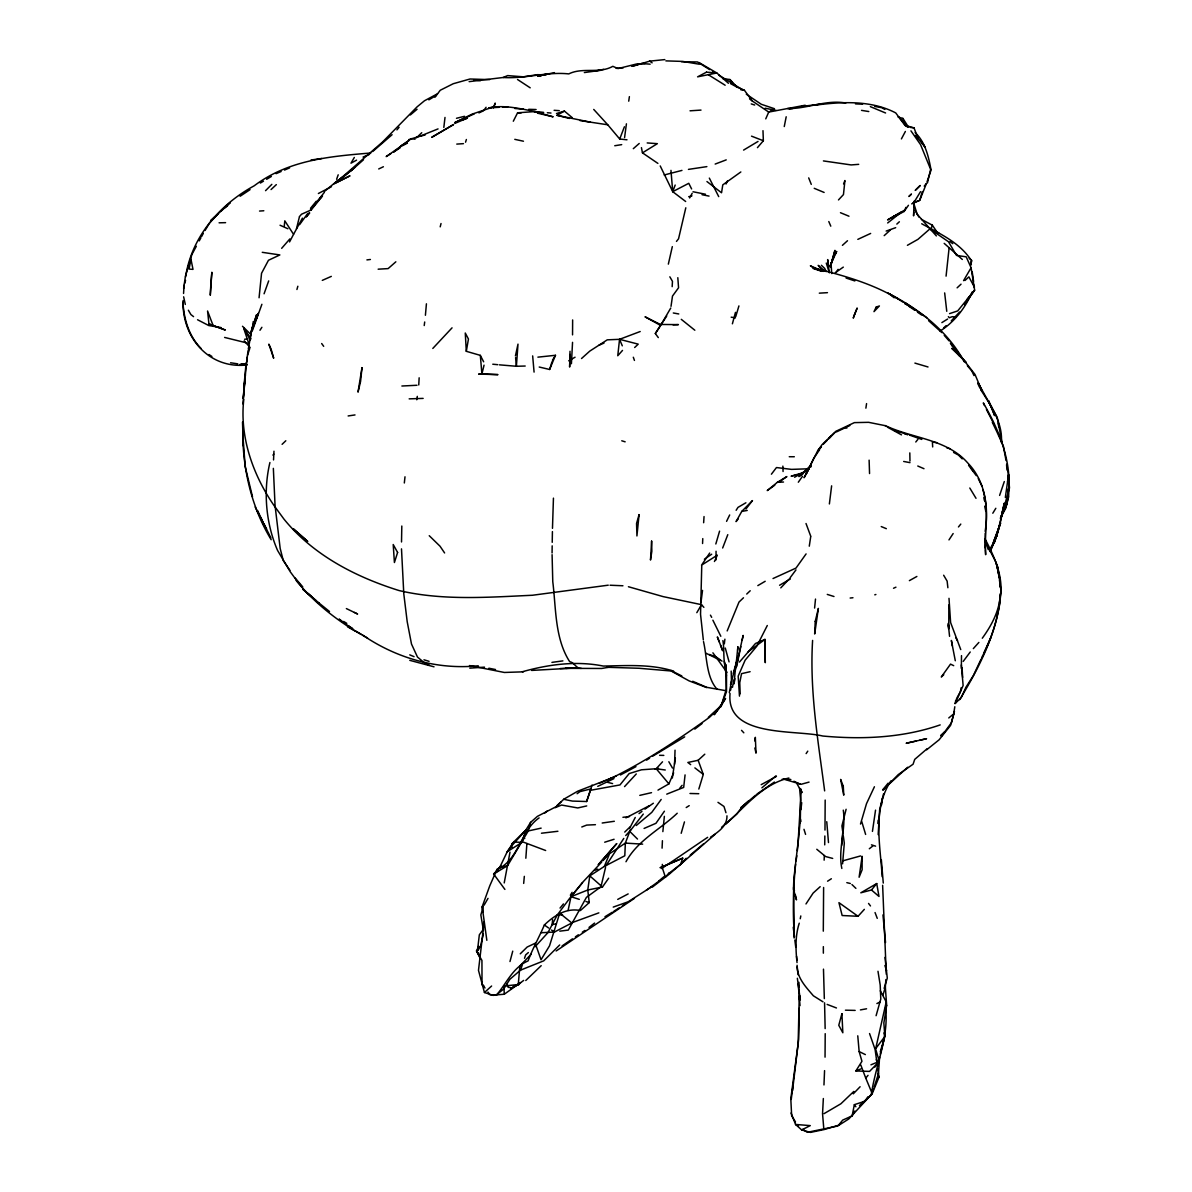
<?xml version="1.0" encoding="UTF-8"?>
<svg xmlns="http://www.w3.org/2000/svg" width="1192" height="1192" viewBox="0 0 1192 1192"><rect width="100%" height="100%" fill="white"/><g stroke="black" fill="none" stroke-linecap="round" stroke-linejoin="round"><path stroke-width="1.5" d="M271.18 539.723C250.275 505.304 241.648 464.418 242.855 424.367M823.344 946.642L823.359 953.168M841.835 868.461C837.782 849.211 846.201 829.781 843.28 810.158M948.832 604.895L948.787 628.497L948.281 623.341M242.825 438.269L242.84 435.199M401.495 548.871L403.79 593.84L407.202 621.702L411.493 644.038L417.483 657.06L425.544 663.765L429.001 664.913M401.525 541.958L401.808 526.03M511.919 847.393L511.949 843.698L514.914 841.746M716.005 559.927L716.064 551.24M273.355 468.367L275.054 505.572L280.195 548.558L283.264 560.538L289.924 570.327M552.075 552.969L552.179 545.861M552.477 528.324L553.446 498.137M825.043 1057.155L825.207 1033.673M799.236 996.497L798.148 1043.551L790.803 1098.815L791.652 1115.712L795.481 1121.866M824.715 844.875L824.849 835.979M800.264 823.225L800.666 800.353L799.549 787.927M824.983 830.079L825.177 800.056M552.224 542.315L552.418 531.602M572.637 319.948L572.547 334.863M914.1 207.199L914.204 202.253M794.453 937.15C792.606 913.027 793.172 888.368 795.6 864.274M812.601 640.417C809.502 691.017 818.144 741.007 824.641 790.892M273.534 459.933L273.966 451.217M1000.982 592.201C1001.995 572.89 993.606 555.308 984.935 538.68M570.014 351.282L569.627 367.047L570.104 354.441M1001.399 442.47C1002.844 422.445 990.835 405.697 980.673 389.605M799.221 1008.283L798.685 1039.186L792.531 1090.576M799.445 999.179L799.534 995.543L799.698 998.911M702.565 543.507L702.773 538.605M259.066 297.776L261.555 273.266L268.468 260.273L279.852 254.939L262.255 252.317M823.612 887.504L823.299 931.161M572.547 342.342L571.415 363.709M674.553 764.236L675.044 750.185M801.024 793.425L798.148 841.552L793.857 878.653L793.455 889.277L796.479 899.886L795.258 894.536M914.115 201.15L913.564 215.856L913.817 212.355M824.134 860.162L824.328 855.543M823.97 1084.943L824.566 1070.625M662.082 848.153L662.424 840.718M984.979 548.171C985.635 528.712 988.675 508.686 982.893 489.688M703.638 522.722L704.04 516.568M823.344 1098.532L822.554 1113.701L823.806 1128.958M418.75 384.956L419.152 377.804M672.169 286.661L672.467 281.372L669.844 276.812M662.856 831.614L664.361 816.356M961.363 668.429L961.497 655.63M242.945 403.954L246.088 366.808M878.176 834.594L879.636 809.741L883.555 793.798M701.745 565.932L700.538 614.297L703.325 639.925M800.935 809.711L801.724 802.663M183.553 293.455L184.104 285.156M252.972 325.207L253.211 321.661M879.577 1057.095L878.474 1073.754L874.228 1086.717M243.794 399.424C239.443 437.002 253.106 475.34 274.324 505.959L283.934 519.071C313.064 555.055 355.499 576.913 398.992 590.532C442.694 600.813 488.035 597.267 532.466 595.255L608.233 585.183M737.639 650.296L737.893 646.66L735.747 667.743M525.836 858.225L526.894 843.549M404.326 482.983L404.997 476.8M425.41 315.269L426.423 303.811M800.383 819.455L797.359 850.567M882.974 995.096L885.343 987.11L885.865 979.571M886.282 974.222L882.631 885.313M841.701 845.381L843.251 826.131M859.462 1105.595L871.307 1094.718C875.33 1065.752 889.038 1037.815 885.596 1007.851M842.58 863.857L844.308 843.176L843.355 836.263M946.076 276.142L949.1 247.966M243.943 386.58L246.103 362.904M523.675 883.421L524.331 876.358M877.848 823.493L878.161 820.185M552.626 919.717L552.12 924.724L555.561 923.904M1007.24 497.898L1006.51 505.095L1000.982 516.672M1007.791 492.519L1008.149 488.914L1008.715 496.677L1006.51 505.095C1015.018 469.484 1001.086 433.411 983.311 402.911L984.458 405.518M284.262 226.137L284.799 220.833L293.56 234.332L289.552 241.931M814.598 608.054L815.507 599.069M477.515 950.218L479.333 934.811L483.46 929.238M640.193 331.525L619.542 339.318L617.769 355.738L622.507 350.418M685.072 774.904L683.672 787.435L666.745 794.14M443.826 127.44L445.003 117.442M246.52 363.217L248.04 350.671M724.334 643.859L724.9 639.165M829.379 503.948L831.629 485.844M881.558 804.943L882.393 798.312M985.158 531.349C988.913 507.479 985.277 480.927 967.889 463.122C946.94 438.984 912.819 438.611 885.611 425.738L885.045 425.633M791.235 1099.426L792.769 1087.387M999.477 602.705L1001.027 590.755L999.432 580.102M700.956 602.645L702.535 590.398M246.64 362.293L247.34 356.915M1007.166 498.792L1005.959 507.911L1000.297 518.237M1007.881 493.339L1008.357 489.688L1007.702 493.13M672.318 778.018L675.357 758.023M424.218 325.55L424.695 321.989M624.578 137.557L626.426 123.819M796.077 860.862L796.807 855.737M643.278 814.076L629.763 831.405L625.353 843.102L624.802 855.767L604.359 866.405L589.787 875.867L587.775 889.992L589.25 902.567L580.385 910.554C566.215 907.663 554.071 915.65 544.357 924.992C539.261 937.136 532.601 948.43 528.116 960.871C512.888 967.457 506.689 983.013 496.692 994.858L493.19 995.38L484.444 992.504L478.484 970.362L484.205 921.639M954.807 706.737L953.689 713.919L948.758 717.957M955.746 700.062L955.284 703.399L963.121 685.534L961.363 664.913M1007.583 481.598L1008.581 474.535L1005.348 497.466M1001.027 590.755C999.298 614.163 992.698 636.871 981.701 657.582M496.692 994.858L504.276 994.232L503.903 986.067L518.282 984.518L519.861 965.952L531.111 954.3M628.735 101.171L629.391 96.641M671.022 306.314L672.497 296.063L678.561 287.764L677.816 277.691M872.44 831.39L875.539 810.143M183.613 288.479L185.43 276.186L191.972 254.298L196.337 246.252M865.884 408.171L866.569 403.596M734.853 678.665L734.063 683.85L735.255 670.589L743.138 635.41L742.169 640.193M736.671 666.596L740.798 646.6M809.279 546.174L810.739 536.504M416.768 399.767L417.289 396.37M885.313 986.693L886.654 1005.333L883.853 1022.959L884.866 1036.459L880.262 1054.13M504.216 882.929L509.997 852.146M732.484 687.322L733.661 680.2M466.31 351.312L468.441 339.035L465.267 333.015L466.31 351.312L480.316 355.365L483.639 361.802M733.274 673.301L738.057 656.419M730.04 693.476C725.764 737.967 795.034 729.385 822.718 736.015C861.965 739.681 902.702 737.908 940.19 724.9M730.622 690.183L731.203 686.875M754.7 740.917L755.341 737.327L756.011 753.15L754.834 747.98M248.294 349.152L252.287 327.219L256.578 314.807L253.926 324.09M784.262 126.546L786.198 116.771M961.124 687.814L960.409 691.643L956.52 698.661M1000.312 599.814C995.409 635.917 978.423 668.906 959.679 699.63M791.041 1112.985L795.556 1124.443L801.665 1129.927L810.471 1132.4L824.253 1129.539L838.468 1125.248L842.714 1120.093L852.131 1115.876L854.336 1104.671L865.124 1101.17L867.851 1096.834M989.986 550.495C998.717 536.281 1000.863 519.19 1004.275 503.158L1000.669 519.176L1009.49 487.915L1007.97 470.706M250.141 337.962L252.287 327.219L250.424 334.743M800.249 918.734L800.801 915.948M729.295 692.612L731.471 681.884M1003.828 506.928L996.631 536.117L989.703 551.479M672.318 246.625L668.34 264.132M568.077 910.479L570.998 896.697L582.515 882.661M515.436 355.901L517.998 344.13L516.389 366.272L499.433 364.841M727.18 630.926L739.01 602.049L743.48 597.773M185.579 276.976C191.54 237.014 219.447 204.8 254.164 185.818C288.598 159.922 329.394 156.435 370.846 152.993M726.956 815.82C727.269 826.145 718.031 832.061 710.507 837.216M1006.957 470.035L1006.569 464.701M483.401 933.753L480.644 945.658L478.156 950.322M511.159 847.125L511.949 843.698M734.466 671.722L736.641 662.409L730.487 684.789M927.436 182.942L930.624 169.324L920.567 144.649L910.941 130.852M605.536 867.493L600.947 886.774L586.434 897.352L568.286 930.088L559.793 931.161M735.732 316.61L738.921 305.912M296.48 228.819L299.401 216.87M484.041 365.169L481.911 373.93L478.648 374.079L497.973 374.631L481.911 373.93L480.316 355.365M440.206 226.838L441.025 223.53M685.802 207.795L678.546 238.787L676.475 241.395M846.111 809.264L841.924 825.907L842.64 831.077M509.982 961.542L512.739 951.142M954.464 711.252L951.484 722.665L941.442 736.284M799.251 923.189C795.153 935.839 795.615 949.488 797.031 962.585M830.392 267.395L834.936 250.35L831.763 261.421M732.395 323.807L735.479 312.364M504.901 889.411L493.637 874.004L507.568 865.675L528.25 830.958L530.589 822.361L537.398 816.371L556.277 806.611L563.682 799.281L577.792 791.16L612.822 777.586M876.09 1015.703L880.784 999.06L880.203 985.024L877.982 971.286M296.927 289.507L297.851 286.244M520.263 953.809L527.177 947.029L535.208 943.23L541.034 959.739L549.542 945.792L559.718 913.147L571.802 922.981L554.399 932.055L541.332 932.725M953.704 714.291L950.546 725.436L939.102 739.815L926.646 749.798M681.183 833.297L684.461 821.899M715.826 543.984L719.581 531.14M922.295 191.569L919.732 200.33L911.686 203.877M483.311 906.561L480.838 914.949L483.445 930.416M860.505 824.059L866.509 803.661L874.421 786.75M880.292 1051.776L884.136 1038.888M994.456 542.479L1000.282 523.303M698.825 789.059L703.295 774.383L698.154 760.287L704.8 754.193M539.216 367.032L549.631 369.475L551.985 361.817M497.883 870.95L493.637 874.004L499.597 867.672L507.256 851.699L522.007 842.357L525.761 830.198L530.589 822.361M184.596 283.577L185.579 280.403M884.121 988.362L887.295 978.125L884.971 957.399M465.55 142.191L466.385 139.494M970.824 263.983L971.897 260.646L969.156 258.157M999.611 495.41L1004.305 481.553M247.578 355.112L249.694 348.66M563.682 799.281L572.354 801.084L586.628 801.516L592.022 785.081M921.416 219.358L932.338 225.169L930.848 229.624L948.489 241.738L956.535 255.431L966.205 256.816L971.093 267.753L974.639 290.163L964.552 304.69M487.96 992.072L489.942 994.798L496.557 994.769L503.724 988.958L509.863 979.288L520.517 970.139L522.23 965.058M524.51 958.293L525.657 954.911L528.369 952.557M256.578 318.383L258.351 313.228L250.916 332.955M252.466 330.437L261.897 304.288M586.628 801.516L590.502 790.296L619.974 784.932L629.182 773.563L641.49 769.794L656.226 768.736L665.27 770.002M927.048 181.735L931.071 170.098C928.613 156.793 925.335 142.101 915.128 132.58M830.288 266.367L832.508 259.945M668.682 873.498L680.528 864.483L682.733 858.166L660.293 867.657L682.733 858.166M336.621 179.262L338.2 174.807M474.282 113.881L454.793 122.627L472.017 114.164L493.905 106.759L495.202 103.078L493.473 107.921M995.827 508.284L992.802 513.231M264.073 293.783L268.677 280.91M905.384 131.448L901.405 138.913M482.954 912.074L482.179 906.739L489.733 885.909L496.945 869.489L501.415 866.197M871.307 1094.718L873.647 1088.326M720.877 706.841L726.509 691.628L726.509 672.795M685.668 201.493L672.72 191.644L675.179 185.043M996.631 536.117L991.208 548.305L992.459 544.923M993.711 541.555L1000.609 522.99L991.208 548.305M626.992 139.792L619.706 139.017L624.414 126.769M722.665 547.992L727.79 534.672M990.731 550.391L996.482 535.938L993.383 542.39M885.328 1008.7L886.654 1005.333M843.563 183.926L844.934 180.528L843.459 194.579L838.483 199.928M513.305 121.226L517.596 112.793L534.731 111.586L553.148 116.831L537.458 113.151M981.061 659.176L973.342 675.596L965.609 687.754M269.913 462.526C263.119 491.208 265.801 523.392 277.572 550.451L290.252 571.773L297.538 581.666M604.359 866.405L609.559 853.71L625.353 843.102L642.652 844.145M802.842 1129.39L807.312 1132.311L837.648 1126.038L848.808 1118.945L872.231 1093.63L878.936 1077.285L877.833 1069.164M549.631 369.475L555.487 355.291L537.905 357.153M1001.951 513.111L1005.348 505.155M657.984 790.117L668.906 783.874L673.644 772.848M765.756 118.857L768.721 112.078L805.181 105.224M991.088 636.945L983.892 652.948M894.03 216.139L891.154 218.315L904.087 211.476L905.935 207.363M714.44 561.521L717.331 555.159L701.537 565.172L709.702 553.058M965.654 687.918L961.244 697.573L954.986 703.667M726.032 184.015L727.478 180.871M829.87 266.069L836.605 251.572M798.312 482.224L802.484 476.308M806.358 473.894L813.778 458.279L819.574 449.742M990.284 548.841L991.833 545.623M832.195 260.675L833.655 257.606M835.13 254.552L836.605 251.497M726.569 521.351L729.683 514.959M972.165 291.98C965.565 307.566 954.434 322.078 940.086 331.048M293.56 234.332L302.425 218.136M479.795 957.593L476.487 950.933L478.722 946.418M661.396 324.06L670.768 308.013M767.29 625.502L756.771 646.258L745.134 660.204L738.191 676.132L739.472 696.113M629.421 828.753L635.247 817.459M890.856 780.894C872.142 809.681 880.396 844.756 882.154 876.686M601.662 862.129L582.739 882.199L569.359 898.738L557.141 915.203L547.918 932.666L535.148 946.686M805.986 903.953L813.123 893.091L820.185 886.684M809.144 468.396L804.093 477.739L817.563 451.083L821.854 444.884L835.726 431.37L854.366 422.624L868.61 422.326L885.611 425.738M199.228 240.888L200.867 237.893M201.567 236.597L203.31 233.379M689.647 197.946L692.179 193.298M745.909 508.999L752.48 500.595L741.782 511.383L736.06 521.619L738.25 518.818M658.297 337.589L655.332 333.536L666.73 315.999M852.131 1115.876L854.828 1111.033M484.086 905.19L488.005 898.381M354.322 157.448L350.984 163.185L356.557 160.145M963.568 280.642L971.093 267.753M696.813 612.673L701.507 604.672L663.125 596.611L628.422 586.732M205.069 230.458L209.464 223.187L218.151 213.711M570.357 895.237L572.115 892.331M552.447 360.297L555.487 355.291M914.517 201.523L920.507 191.674M880.307 990.805L886.237 1001.906L875.613 1048.96L879.323 1061.401L869.534 1071.414L855.871 1070.952L861.95 1061.297L859.149 1051.567L857.763 1035.818M655.332 333.536L659.653 326.757M736.135 510.295L737.982 507.39L745.894 502.771M810.754 467.041L811.365 466.072M836.248 272.134L838.065 269.332M605.953 865.735L623.774 838.438M259.975 330.259L261.897 327.293M953.153 533.554L948.981 539.902M512.5 844.934L525.761 830.198L513.633 842.044L507.256 851.699L510.399 847.631M806.135 753.597L807.774 751.154M959.59 312.066L951.246 320.901M625.726 835.562L630.538 830.288M970.228 652.009L963.196 661.411M664.421 811.201L655.958 823.299L644.082 828.44M625.979 861.741C637.541 840.39 660.174 829.513 677.22 813.242M579.297 899.364L570.998 896.697L587.775 889.992L602.452 887.027L608.65 878.221M483.997 110.215L486.068 107.28M904.087 211.476L908.453 205.292M309.264 212.712L306.255 216.959L309.711 212.981M311.276 209.881L322.525 195.905L320.201 198.304M299.624 224.603L307.417 213.86M661.188 799.445L651.8 812.348L636.245 825.52M806.09 553.908L796.018 568.062L773.027 578.537M741.201 808.116L736.79 814.076L721.592 827.322M790.072 577.807L795.958 569.895M927.257 748.621L914.726 759.378L913.087 764.206L898.291 774.562L883.272 789.879M876.18 1047.977L884.866 1036.459L883.928 1032.913M434.976 97.222L440.265 90.249L453.243 83.723L470.035 79L489.554 79.626M771.403 474.192L776.469 467.547L791.548 469.38L808.921 468.769M982.297 638.227C991.61 625.383 999.909 610.11 1000.207 593.929M313.943 205.411L324.388 192.314M888.114 783.159L882.631 789.983L907.663 767.261M915.784 441.994L917.944 439.312M679.932 788.001L682.107 785.319M272.938 455.12L273.773 454.107M966.921 299.624L974.639 290.163L957.697 310.918L949.547 313.63M978.87 642.428L973.328 648.612M958.457 526.953L960.797 524.093M310.516 208.287L316.282 201.254M871.471 889.992L876.731 883.57L878.981 896.444L871.471 889.992L860.818 892.808L876.731 883.57M924.232 186.131L926.482 183.389L919.732 200.33L912.923 202.864M560.046 908.066L563.443 903.923M872.231 1093.63L865.75 1078.104L868.029 1075.333M874.883 1067.049L877.163 1064.292L875.092 1049.422L869.549 1033.538M396.936 129.883L399.111 127.276M310.486 209.792L321.333 196.993M739.442 662.082L755.475 643.501L764.951 639.404L765.294 662.529L764.951 639.404L748.129 651.815M757.442 147.659L763.357 140.745L762.984 130.673M821.452 446.538L817.563 451.083L821.273 446.955M668.757 873.2L665.389 877.148L662.38 868.029L662.335 864.379M603.092 860.564L607.667 855.215L604.076 859.357M299.475 216.571L301.531 214.217L311.44 209.837M281.67 248.323L289.835 238.936M746.728 594.048L750.2 590.755M662.529 761.807L656.226 768.736L668.906 783.874M858.046 916.29L838.944 902.657L842.148 915.516L858.046 916.29L864.349 909.347M680.528 864.483L686.19 858.285M624.548 786.616L636.275 773.951M432.815 348.436L452.051 327.845M929.864 228.939L917.944 239.354L907.41 245.299M780.79 587.865L789.089 579.118M853.263 1093.839L860.102 1086.746M940.965 735.702L944.466 732.097L940.682 735.538M265.548 190.675L271.836 184.343M823.448 444.05L827.218 440.265M829.736 437.762L834.758 432.726M915.694 189.99L920.194 185.505L915.188 190.392M559.689 944.973L543.716 960.841L520.517 970.139M703.667 843.742L690.242 855.096M911.418 194.058L908.915 196.486L911.18 194.356M624.742 832.061L629.972 826.98M725.407 824.417C745.015 807.044 762.224 784.336 788.895 778.018M416.842 137.467L421.759 132.714M282.102 444.318L285.812 440.757M525.761 980.524L541.198 965.669M853.83 1091.425L840.882 1103.777L824.015 1113.671M708.942 717.822L719.253 708.093M634.651 347.513L638.227 344.145L619.542 339.318L607.264 339.839L589.772 351.118L581.532 358.524M271.061 189.558L276.335 184.626M810.53 465.714L798.893 476.577L801.903 474.729M957.116 287.838L961.035 284.173M964.954 280.522L968.887 276.872L974.46 287.242L973.313 283.92M214.575 217.078L210.626 220.729L230.369 202.446L221.161 210.984M943.617 327.964L946.15 325.61M708.301 717.405L721.294 705.44L725.555 698.438L714.172 714.753L721.294 705.44L726.241 689.483L725.839 664.57L726.122 676.356L724.84 663.139M659.683 880.635L646.198 890.394M372.649 151.563L392.093 134.711M557.156 805.39L561.149 801.724M884.181 235.644L890.513 229.862M896.831 224.081L899.364 221.772M842.416 245.343L847.497 240.739M943.766 674.732L941.293 676.996L950.531 664.108L953.704 665.672M484.444 992.504L491.611 986.022M715.304 834.132L669.204 874.228L652.426 887.042M351.342 170.53L363.53 159.728M748.889 800.622L741.007 807.595L755.624 795.168M395.848 261.808L388.13 268.602L378.147 269.183M633.31 148.672L639.225 143.472M539.112 817.906C520.278 830.839 519.235 859.834 496.945 869.489M544.491 813.302L547.188 810.992M761.897 787.837L775.947 775.858M355.41 166.969L335.876 182.629L382.513 142.042L417.051 106.893L424.441 100.784L437.524 93.766M652.411 886.312L628.184 901.763L613.239 907.097M410.331 114.954L417.066 109.262M343.564 176.833L354.099 168.042L350.061 171.305M658.923 880.873L664.138 876.537M324.433 191.42L338.305 179.977M343.013 176.58L334.177 183.836L349.986 175.82L338.275 181.586M336.71 182.465L340.823 179.083M779.315 481.955L786.869 476.562L777.393 482.283L767.231 490.582L774.785 485.189M887.668 222.964L901.867 211.744L887.593 219.924L905.22 209.777M757.829 585.615L765.189 581.279M869.311 848.764L872.842 845.992M393.777 152.054L400.87 146.541M589.012 927.406L594.57 923.085M694.802 729.117L702.028 723.574M518.282 984.518L523.66 980.42M224.811 207.84L227.583 205.739M639.031 813.6L641.981 811.379M644.947 809.144L653.35 803.229M661.664 868.566L707.661 837.32M827.576 881.201L831.36 878.757M577.107 793.708L579.923 791.637L591.247 788.806M740.843 171.961L722.784 184.864L721.547 192.776L706.945 181.542M504.276 994.232L520.561 982.581M707.959 718.418C676.192 741.126 643.784 762.597 608.471 779.598L611.377 778.257M835.249 272.759L843.31 267.112M756.95 794.051L774.413 782.056M562.088 945.941L572.428 938.864M575.393 936.837L578.343 934.811M704.383 559.197L711.684 554.22M556.143 950.978L634.442 898.366M408.811 140.701L386.178 156.599L390.827 153.664M582.292 932.189L584.914 930.445M240.099 196.263L250.067 189.647M758.023 141.446L743.599 150.088M646.571 760.138L649.595 758.201M613.82 911.284L619.497 907.663M622.328 905.86L625.174 904.058M686.205 807.55L689.2 805.643M393.941 151.712L400.139 147.823M941.874 322.615L947.61 319.024M625.889 817.861L649.387 805.688M641.43 147.644L642.458 152.859L657.358 143.666L647.196 142.936M684.685 736.865L652.605 756.25M604.97 916.722L612.405 912.178M510.861 988.645L518.848 983.817M916.872 576.466L909.377 580.638M428.852 99.845L436.361 95.345M260.348 183.046L263.492 181.169M266.635 179.292L271.359 176.476M770.151 111.229L774.428 108.696L761.33 104.3L746.311 94.198M779.583 585.257L790.371 578.954M569.448 118.455L557.051 115.326L564.412 111.079L572.175 117.606M794.602 477.247L808.251 469.454M568.703 360.833L575.051 357.213M597.743 786.362L613.94 778.629M620.421 774.979L635.962 766.635M406.695 142.861L400.512 146.244L411.463 138.63L415.04 139.211M415.963 137.81L438.045 128.9M802.037 473.79L803.348 473.492L791.116 476.174L805.002 472.166M761.181 784.664L776.424 776.394M617.724 899.394L628.169 893.911M402.509 145.692L407.411 143.129M318.383 193.506L331.495 186.667M660.219 165.941L672.72 191.644L688.767 183.315L691.613 188.947M876.895 1003.56L879.949 1002.025M801.665 1129.927L810.262 1125.62L795.556 1124.443L798.536 1126.038M836.277 431.996L849.866 425.529M378.713 168.951L383.392 166.746M726.226 159.877L715.17 164.064M598.846 912.863L572.041 922.668M478.916 112.912L483.55 110.767M857.823 239.369L870.652 233.438M454.972 123.342L467.413 118.097M322.302 280.373L331.316 276.38M893.523 588.252L895.937 587.179M599.114 783.353L616.115 776.037M598.935 345.248L604.001 343.087M276.082 173.66L281.148 171.499M284.515 170.069L289.582 167.908M469.127 81.637L503.158 77.495L507.658 75.588L523.392 76.824L537.383 74.679L546.189 74.858M363.068 157.061L369.55 154.334M555.174 807.699L561.551 805.047L577.777 807.952L586.717 805.926M855.871 1070.952L860.892 1068.911M870.95 1064.814L879.323 1061.401L876.224 1059.882M594.465 870.413L597.743 869.072M581.785 826.98L586.702 825.087L595.434 824.685M462.332 120.005L467.234 118.202M512.992 986.738L519.429 984.368M886.163 231.069L895.684 227.672M556.485 113.538L564.412 111.079M604.702 842.208L614.089 839.272M408.811 139.628L417.453 136.946M706.871 166.627L688.455 169.383M866.569 1008.79L860.43 1009.907M633.265 66.111L649.685 61.135L664.808 59.6M681.958 170.411L664.182 174.986M420.478 136.275L425.291 134.845M874.779 594.823L875.882 594.495M842.833 860.833L860.609 855.931M809.055 782.101L801.128 784.291L783.904 779.181M688.678 196.725L691.971 195.831M631.581 66.245L641.698 63.489L650.147 64.174M787.554 108.546C807.014 109.038 825.996 99.413 845.798 103.034M499.597 867.672L507.568 865.675M456.491 118.291L464.522 116.309M801.188 106.49L822.42 103.927M750.111 671.692L741.543 673.659L739.755 682.703L740.187 693.923M639.806 795.362L651.517 792.665M916.365 740.992L906.158 743.272L926.571 738.697L919.762 740.232M528.25 830.958L541.138 828.127M539.469 75.588L548.32 73.666M698.154 760.287L687.858 762.478L690.675 764.638M645.066 63.548L636.617 63.981L618.007 68.585L612.837 66.32C599.069 74.098 582.575 67.005 568.763 73.904C546.89 71.535 525.359 78.925 503.158 77.495M595.076 71.088L603.659 69.345M416.977 385.269L401.883 386.014M610.87 666.879L601.707 668.474L565.708 668.354L571.117 668.131M572.741 668.042L560.315 668.518M741.782 511.383L747.22 510.459M858.702 164.347L851.133 164.928L823.419 160.92M614.759 145.737L621.702 144.634M348.139 415.948L355.007 414.935M602.198 823.016L614.327 821.273M541.451 833.223L557.901 831.271M654.87 768.885L658.476 768.333M524.763 838.393L523.184 838.647L521.709 841.492L545.653 850.507M789.178 109.053L792.784 108.517M321.795 158.462L310.993 160.026M259.543 211.059L263.819 210.76M584.348 72.563L600.544 70.343M551.941 662.38L562.892 660.889M366.913 259.901L370.399 259.483M816.699 104.971C842.953 101.633 871.605 100.292 895.728 112.912L904.922 125.339L908.513 127.201L902.91 118.41L898.038 117.01M244.598 339.258L247.787 338.886M622.924 817.295L629.495 816.565M850.149 598.041L852.965 597.743M557.141 915.203L562.505 914.681M855.156 1010.399L845.441 1010.19M855.469 103.883L862.606 104.196M616.145 68.361L623.282 67.81M456.774 144.098L463.464 143.651M469.767 668.146L484.503 667.148M690.034 110.811L701 110.096M819.306 293.157L827.457 292.666M541.093 75.96L537.607 76.154L554.444 72.608M499.15 107.31L488.839 107.846C505.885 104.33 522.93 109.515 539.648 112.391L534.24 111.78M502.592 107.146L507.747 106.878L502.562 106.833M673.048 324.85L678.412 324.611L660.413 324.462L645.036 316.804L660.517 325.401L660.413 324.462M777.393 482.283L783.502 482.03M574.514 667.982L578.329 667.833L531.587 670.425M523.497 671.826L504.35 672.467L469.484 665.553M409.169 398.858L423.145 398.396M478.245 665.792C437.24 669.964 396.37 658.178 362.606 635.053M219.09 222.815L225.586 222.651M525.195 366.033L516.389 366.272L515.6 357.63M789.253 456.73L794.319 456.745M493.905 106.759L499.105 106.803M681.466 61.731L697.454 61.954L709.657 69.613M517.596 112.793L521.202 112.867M659.608 755.311L663.81 755.4M610.066 585.227L622.924 585.764M689.989 793.485L698.765 793.708M528.712 109.321L536.102 109.53M665.866 60.881L682.673 61.418L699.272 64.219M956.327 317.087L952.348 316.685L949.309 317.743L948.34 316.67M782.22 779.181L790.832 779.479M522.424 671.722C548.648 664.406 576.198 660.621 603.301 666.06C626.739 665.658 650.981 663.87 673.629 671.141M513.633 842.044L522.007 842.357M241.603 364.126L245.269 364.29M243.377 364.126L247.057 364.32M245.463 365.125C207.855 368.417 181.691 336.427 183.121 300.518M221.056 327.562L208.764 325.55L197.559 319.754M237.819 363.858L230.592 362.77M241.455 364.096L246.908 364.454M554.101 110.305L559.272 110.662M514.81 108.487L523.318 109.098M606.847 667.282L638.957 668.265L672.035 671.066M247.027 365.035L239.86 364.439L246.506 365.586M547.322 112.733L550.987 113.046M492.773 364.216L497.749 364.692M936.733 442.605L932.397 442.143L932.68 446.94M473.954 79.983L480.436 80.713M540.14 111.988L543.656 112.406M910.345 127.425L914.026 127.872L917.944 138.287L925.052 147.078L921.163 141.222M722.71 78.568L729.951 79.536L736.894 87.076L744.404 90.264L752.301 100.992L768.721 112.078M740.753 89.743L744.404 90.264M725.228 690.57L706.692 687.322L692.701 681.273M580.012 120.586L607.756 124.787L619.706 139.017M861.518 110.364L868.789 111.541M581.279 668.384C576.064 668.846 574.559 662.514 569.642 661.62C554.712 638.316 556.113 608.367 552.775 581.711L552.09 554.697M495.514 669.532L488.869 668.22M731.188 317.176L735.419 317.906M673.301 312.975L678.769 313.958M874.764 106.431L881.707 107.697L884.837 109.426M903.67 461.453L910.003 462.645M557.051 115.326L590.502 122.18M765.175 108.219L776.037 110.379M693.029 191.763L705.455 194.221M702.073 194.713L709.046 196.099M833.983 596.507L827.278 594.406M514.795 139.345L523.467 141.222M846.827 882.646L850.328 883.496M224.603 337.425L247.012 342.968M836.456 1007.97L827.129 1004.409M607.473 782.295L612.599 783.591M970.75 259.647C959.128 242.229 939.385 233.438 921.714 223.768M832.687 858.419L825.609 856.556L816.788 849.27M409.78 660.338L434.022 666.805M914.026 127.872L904.922 125.339L902.91 118.41M946.731 447.79L950.024 448.728M845.396 427.66L846.871 428.092M914.905 363.098L928.017 366.972M894.402 430.506L907.678 434.454M423.98 659.802L429.075 661.337M621.762 440.787L625.144 441.815M871.456 844.845L875.584 846.156M585.942 901.495L589.25 902.567M751.243 103.913L754.7 105.03M511.666 987.9L508.12 987.274L507.032 983.743M813.078 268.483L821.839 271.359M846.082 278.034L854.843 280.94M909.422 435.065L921.833 439.431M213.145 325.639L225.348 330.035L208.928 323.881L207.572 311.008L213.145 325.639L208.928 323.881M709.359 654.453L716.049 656.896L720.564 660.04M821.601 271.001L813.391 267.991C844.487 275.665 876.224 284.515 903.074 302.157M904.609 433.665L907.529 434.752M706.692 687.575L689.11 680.885L672.139 671.558M751.526 136.156L763.357 140.745M881.246 526.566L886.341 528.682M840.464 212.712L848.972 216.214M870.339 106.639L885.582 112.987M409.75 654.855L414.056 656.658M814.225 188.306L824.119 192.448M823.299 271.404L810.366 265.801L814.807 268.602M917.766 466.012L923.979 468.694M280.046 225.228L287.853 228.73M717.971 802.335L723.976 806.477L725.958 812.706M793.887 781.237L800.026 784.127M859.149 1051.567L865.362 1054.592M706.007 653.231L722.069 661.098M354.411 612.435L357.615 614.014L346.365 608.576M670.947 670.5L681.794 675.938M953.6 452.453L958.413 455.031L962.227 458.89M482.089 984.905L483.758 985.814M730.487 83.574L736.894 87.076M887.399 427.138L901.48 434.871M904.654 303.573L910.628 306.865L904.579 303.096M898.038 298.745L889.53 293.992C919.807 309.577 947.908 331.421 964.298 361.832M296.316 580.638C315.478 604.344 340.718 623.55 367.509 637.973M347.483 626.754L355.007 630.985M355.618 631.075L361.206 634.248M699.004 62.535L716.809 72.98L728.431 83.276M712.697 71.535L715.781 73.338M718.851 75.156L742.348 89.609M717.182 689.378C706.156 677.16 707.109 657.239 703.503 641.594M343.624 621.464L346.768 623.341M657.895 163.393L642.458 152.859M708.54 74.873L725.153 85.243M934.707 230.607L939.058 233.319M823.002 1001.846L813.376 995.797C806.284 987.453 797.493 978.483 797.135 966.846M517.507 79.492L530.202 87.821M345.889 624.221L352.832 628.84L348.69 625.979M209.002 354.546L211.893 356.468M909.049 306.389L914.711 310.263M917.527 312.2L921.774 315.09M926.75 317.638L905.22 302.753M544.357 924.992L548.648 928.017M551.524 930.043L554.399 932.055M649.685 61.135L652.113 62.848M949.949 241.544L952.766 243.66M749.53 98.847L752.301 100.992M694.876 767.886L703.295 774.383M193.551 316.64L190.899 314.569L188.366 310.218M344.503 623.297L339.154 619.11L341.776 621.196M329.514 611.526L318.473 602.586M681.288 319.337L694.832 330.229M888.07 292.845L894.194 297.806M928.583 320.663L941.814 332.598M315.88 600.395L308.102 593.407M824.581 270.882L818.189 265.354L820.439 268.081M962.331 259.469L944.183 243.362M589.787 875.867L602.452 887.027M936.376 235.941L917.184 214.292L913.951 203.921M821.377 265.28L824.73 268.483L826.101 271.627M851.937 884.538L855.901 888.368M429.239 535.7L440.042 546.234L444.601 552.954M242.483 326.265L249.828 333.447M629.763 831.405L637.497 839.049M968.589 465.312L976.308 475.653M904.966 124.341L907.142 126.546M200.986 348.347C188.932 336.278 183.866 318.964 182.942 302.246M741.543 730.338L743.823 732.812M593.735 109.426L607.756 124.787M701.507 604.672L703.876 607.354M898.917 117.218L907.336 126.754M944.243 335.369L949.1 340.897M244.196 340.808L250.156 347.617M296.406 580.474L301.963 586.911M967.353 365.735L971.793 370.935L974.013 375.599M295.154 578.031L302.783 586.926M915.59 135.516L917.944 138.287M712.905 652.814L726.852 672.243M971.331 468.605L973.328 471.183M868.551 903.432L870.488 905.95M729.951 79.536L733.005 83.678M854.336 1104.671L855.871 1106.757M484.995 987.989L482.015 983.892L481.94 960.424L476.487 950.933M321.676 343.534L323.688 346.321M950.337 343.162L952.423 346.097M954.509 349.018L959.724 356.319M951.41 344.682L953.54 347.691M956.744 352.221L958.889 355.246M245.12 330.407L251.035 338.841M960.275 356.438L955.433 349.375L975.011 374.452L981.955 391.006L978.155 382.99L997.242 417.289L1001.772 441.651M932.338 225.169L936.316 231.025M953.227 346.634L957.131 352.445M978.259 478.573L982.104 486.425M477.336 951.872L480.167 956.133M943.647 575.229L947.133 581.115L947.878 587.731M986.425 409.482L994.128 424.337M969.796 488.02L976.01 498.301M914.905 210.239L919.032 217.138M264.505 525.702L266.293 528.741M668.846 761.748L672.497 768.095M710.432 615.147L711.684 617.337M955.775 637.631L957.504 640.7M796.614 783.099L801.709 792.159M263.611 524.107L255.177 507.017M720.817 636.275L712.876 620.183M984.95 540.87L996.11 562.579L1000.177 580.325M243.868 328.083L250.216 339.869M266.68 529.069L263.626 523.392L265.25 526.626M263.76 524.316L257.666 510.653M992.31 422.326L996.631 431.295M709.329 178.1L718.716 196.62M266.859 529.844L270.897 537.905M977.723 383.377L979.943 388.056M996.914 431.906L1003.381 446.121L1006.033 460.544M260.825 517.373L263.775 524.033M828.798 221.548L830.779 226.167M619.542 339.318L622.298 345.829M806.016 523.512L810.694 536.102M808.697 177.891L811.275 184.373M719.283 641.892L717.346 636.93L722.695 650.787L720.564 645.2M875.047 912.551L877.252 918.347M860.773 1064.933L865.75 1078.104M185.311 304.437L183.643 296.808M633.31 357.242L634.442 360.431M798.059 974.713L797.076 965.267M243.943 329.037L248.741 343.385M722.903 640.596C724.647 650.877 722.65 662.022 726.613 672.348M985.009 539.499L988.317 549.691M884.881 965.46L886.565 970.661M826.279 263.074L829.364 272.849M803.989 829.319L805.583 834.385M725.287 648.046L729.087 661.903M861.771 821.646L865.63 834.43M800.815 789.342L801.799 792.635L800.935 789.134M877.982 1073.828L878.936 1077.285M252.495 496.736L245.194 466.698L242.781 433.903M794.438 890.975L793.619 887.399L794.14 938.029M996.11 562.579L998.255 571.981M800.339 818.889L800.89 821.497M952.378 645.93L951.365 640.462L955.299 660.755M1006.689 464.15L1007.344 467.741M946.761 311.291L944.66 292.919M997.317 565.872L998.643 574.768M972.165 271.702L973.596 281.461M482.179 906.739L486.843 940.309M998.226 423.205L998.732 426.81M724.363 661.292L726.45 675.938M797.359 978.274L800.309 999.984L800.041 996.452M999.73 582.605L999.999 586.956M793.231 927.272L794.394 936.391M794.841 940.041L795.764 947.342M960.752 649.58L950.605 622.537L948.996 598.324M829.17 272.178L827.68 259.588L827.769 263.149M984.637 500.863L984.234 497.198L984.592 500.685M985.263 506.332L985.68 509.997M970.944 261.391L971.331 264.862M948.266 624.101L949.562 636.334M985.143 505.915L985.695 511.144M885.537 942.499L882.959 914.905M948.311 625.621L948.623 629.018M532.66 355.901L534.076 372.098M796.554 956.237L796.912 960.305M798.178 983.728L800.026 1005.661M881.35 859.79L883.272 883.063M826.756 821.705L828.485 842.565M670.962 170.367L672.72 191.644M830.973 262.702L831.763 273.579M985.292 549.646L985.65 554.697L985.203 533.137M798.923 982.297L799.266 987.08M962.063 667.669L962.659 677.399M824.328 998.598L823.478 969.141M782.861 466.117L783.069 471.51M242.9 434.082L243.287 445.868L242.512 422.102M869.117 460.157L869.549 473.552M731.173 671.081L731.501 682.048M825.147 1028.607L824.566 1002.815M909.809 452.9L909.973 461.021M815.224 621.404L814.672 634.01L818.368 608.412L815.224 621.404M210.82 284.739L210.284 295.229L211.848 272.253L210.82 284.739M651.622 541.138L650.489 560.046L651.845 551.255L651.622 541.138M244.017 388.383L243.228 398.53L245.314 375.018L244.017 388.383M639.091 514.616L636.93 535.953L636.558 523.422L639.091 514.616M361.995 367.643L360.565 381.529L358.017 392.138L361.995 367.643M862.114 856.452L859.104 877.237L862.129 869.773L862.114 856.452M190.973 259.29L189.051 269.064L193 269.377L190.973 259.29M841.91 1013.707L838.781 1025.284L842.833 1032.764L841.91 1013.707M397.607 552.462L394.418 562.52L393.211 544.52L397.607 552.462M854.515 314.479L853.248 318.115L857.167 308.028L854.515 314.479M876.209 307.059L873.989 311.648L879.398 305.957L876.209 307.059M616.666 843.683L598.369 864.617L616.666 843.683M831.197 435.944L828.708 438.686L831.197 435.944M453.526 124.564L431.891 137.214L453.526 124.564M706.498 72.161L697.603 76.839L716.809 72.98L706.498 72.161M319.307 603.51L302.708 589.131L319.307 603.51M307.611 541.362L293.441 528.92L307.611 541.362M960.722 356.632L951.842 348.362L966.295 362.681L960.722 356.632M991.476 407.053L988.466 400.601L994.635 415.591L991.476 407.053M271.225 349.524L268.856 344.145L273.668 358.196L271.225 349.524M843.295 786.333L840.643 779.419L843.757 795.168L843.295 786.333M998.971 574.484L997.287 566.125L1000.133 582.396L998.971 574.484"/></g></svg>
